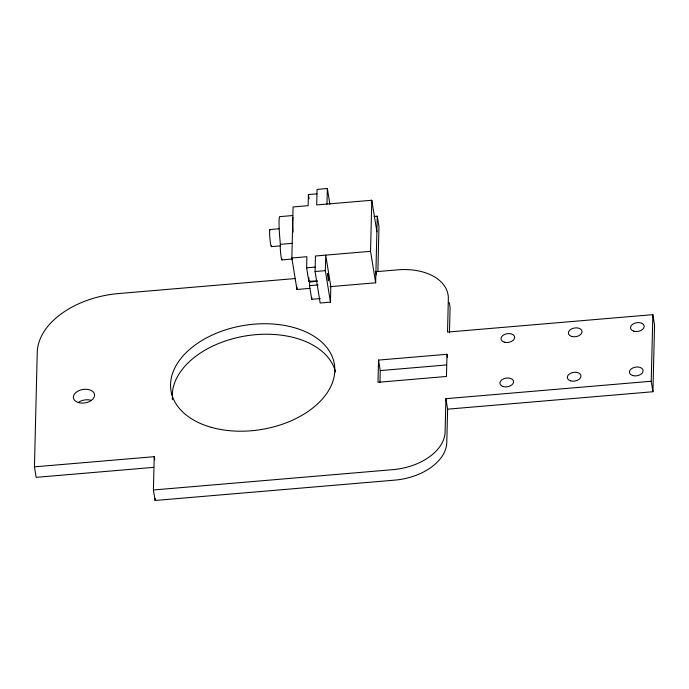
<?xml version="1.0" encoding="UTF-8"?>
<svg xmlns="http://www.w3.org/2000/svg" width="689" height="689" viewBox="0 0 689 689"><rect width="100%" height="100%" fill="white"/><g stroke="black" fill="none" stroke-linecap="round" stroke-linejoin="round"><path stroke-width="1.03" d="M153.785 467.357L36.147 477.348L34.45 466.849L37.24 352.346A80.777 51.486 -9.2 0 1 118.654 293.54L295.159 278.554M376.427 274.842L375.918 271.699L397.82 269.838A51.727 32.977 -9.2 0 1 448.341 298.776L447.531 332.081L652.853 314.649L651.226 381.25L445.904 398.681L447.609 409.171L446.791 442.476A51.727 32.977 -9.2 0 1 394.651 480.138L155.111 500.472L153.406 489.982L154.224 456.678L34.45 466.849M155.111 500.472L155.163 498.328M309.99 288.372L296.942 289.483L291.843 258.005L293.092 206.941L308.147 205.667L308.414 194.565L316.974 193.842M296.942 289.483L296.993 287.382M317.396 280.742L308.844 281.465L306.631 267.823L306.898 256.721L291.843 258.005M308.844 281.465L308.93 277.77M320.282 298.578L311.729 299.302L309.516 285.659L309.723 280.526M311.729 299.302L311.781 297.286M330.444 302.144L325.346 270.665L325.725 255.128L330.823 286.607L330.444 302.144L320.178 303.014L315.08 271.535L315.459 255.998L370.553 251.321L371.793 200.258L316.699 204.934L317.078 189.397L327.344 188.528L329.893 204.263M326.965 204.065L327.344 188.528M330.091 286.667L375.651 282.8L377.271 216.2L374.067 216.467M377.882 271.518L378.976 226.69L377.271 216.2M378.545 360.089L378.003 382.292L446.446 376.478L446.989 354.284L378.545 360.089L380.25 370.587L379.966 382.214M445.904 398.681L445.094 431.986A51.727 32.977 -9.2 0 1 392.954 469.64L153.406 489.982M449.461 332.908L450.038 309.275A51.727 32.977 -9.2 0 0 449.09 302.445M447.609 409.171L652.931 391.74L654.55 325.139L652.853 314.649M292.687 215.545L280.053 216.613A20.696 1.886 85.1 0 0 280.07 240.831L280.354 244.905A7.923 0.723 85.1 0 0 280.888 255.412A7.923 0.723 85.1 0 0 282.171 259.185M309.611 281.965L317.095 281.336M270.019 229.532L278.976 228.774M280.466 244.328L292.05 243.346M271.328 246.653L280.285 245.895M281.861 259.908L292.394 259.021M306.631 267.823L315.183 267.099M315.08 271.535L325.346 270.665M309.516 285.659L318.077 284.936M380.25 370.587L446.55 364.955M651.226 381.25L652.931 391.74M446.989 354.284L447.497 357.427M371.793 200.258L376.892 231.737M370.553 251.321L375.651 282.8M308.414 194.565L309.094 198.759M154.224 456.678L154.732 459.83M78.296 402.445A10.688 6.812 -9.2 0 1 91.129 400.266M172.474 399.741A82.766 52.76 -9.2 0 1 172.293 397.622M172.25 395.495A82.766 52.76 -9.2 0 1 248.204 335.534A82.766 52.76 -9.2 0 1 335.526 371.982M293.126 232.159A20.696 1.886 85.1 0 1 292.937 217.354M271.664 245.861A8.621 0.784 85.1 0 1 269.924 238.506A8.621 0.784 85.1 0 1 270.26 230.005M327.688 273.576L328.412 280.767L328.412 276.323L327.688 273.576M633.837 331.176A6.899 4.392 -9.2 0 0 644.198 326.457A6.899 4.392 -9.2 0 0 634.026 323.486A6.899 4.392 -9.2 0 0 633.837 331.176M504.314 342.175A6.899 4.392 -9.2 0 0 514.674 337.455A6.899 4.392 -9.2 0 0 504.503 334.484A6.899 4.392 -9.2 0 0 504.314 342.175M571.724 336.447A6.899 4.392 -9.2 0 0 582.084 331.736A6.899 4.392 -9.2 0 0 571.913 328.756A6.899 4.392 -9.2 0 0 571.724 336.447M503.228 386.572A6.899 4.392 -9.2 0 0 513.589 381.861A6.899 4.392 -9.2 0 0 503.418 378.881A6.899 4.392 -9.2 0 0 503.228 386.572M570.647 380.853A6.899 4.392 -9.2 0 0 580.999 376.134A6.899 4.392 -9.2 0 0 570.828 373.162A6.899 4.392 -9.2 0 0 570.647 380.853M632.76 375.574A6.899 4.392 -9.2 0 0 643.113 370.863A6.899 4.392 -9.2 0 0 632.941 367.883A6.899 4.392 -9.2 0 0 632.76 375.574M78.529 402.591A10.688 6.812 -9.2 0 0 94.591 395.279A10.688 6.812 -9.2 0 0 78.822 390.672A10.688 6.812 -9.2 0 0 78.529 402.591M211.239 427.318A82.766 52.76 -9.2 0 0 334.82 369.933A82.766 52.76 -9.2 0 0 211.988 335.164A82.766 52.76 -9.2 0 0 211.239 427.318"/></g></svg>
